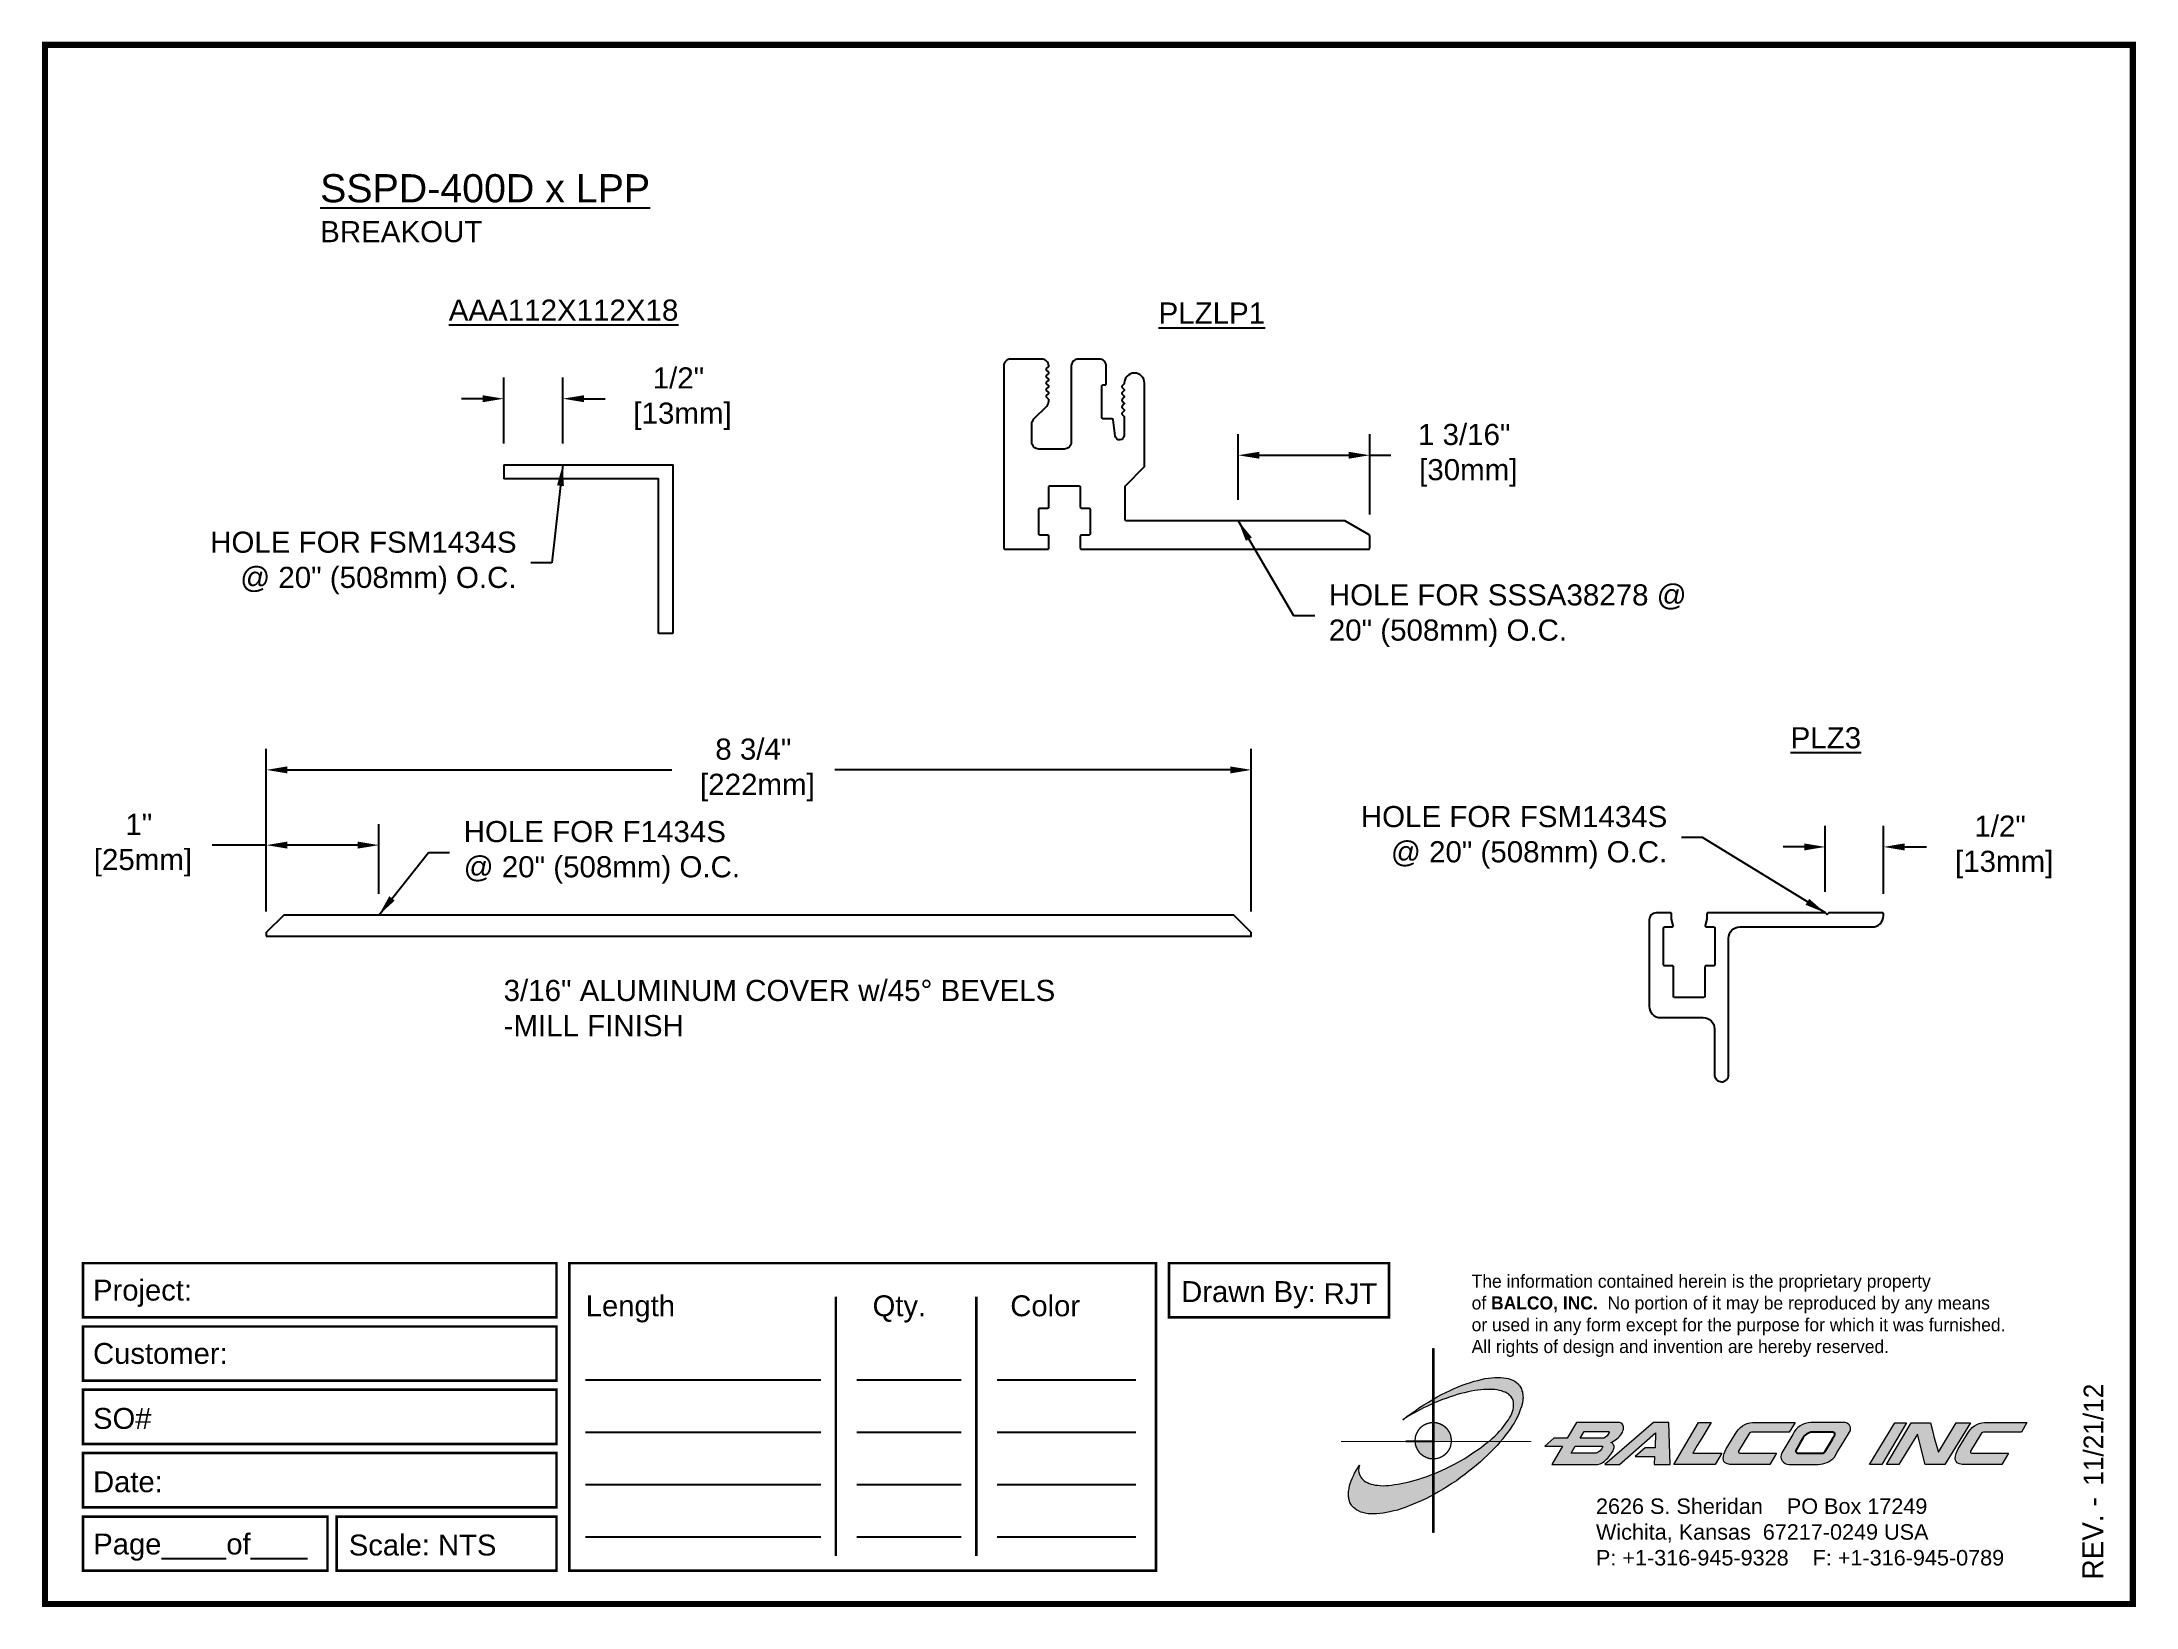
# Paper-space layout 'Breakout' of a CAD drawing. Header units: inches. Extents: x 0 to 10, y 0 to 7.5.
# The model-space entities are those that its viewports show. They can reach past a viewport. Long polylines and large blocks are cut down to what shows.
import ezdxf

# ---------------------------------------------------------------- set-up
doc = ezdxf.new("R2010")
doc.units = ezdxf.units.IN
doc.header["$MEASUREMENT"] = 0
for name, color, linetype in [('Border', 7, 'Continuous'), ('Dimensions', 3, 'Continuous'), ('Metals', 7, 'Continuous'), ('Text', 2, 'Continuous')]:
    doc.layers.add(name, color=color, linetype=linetype)
doc.styles.add('ARIAL', font='arial.ttf')
doc.styles.add('Copyright', font='ERASDEMI.TTF')
doc.dimstyles.new('Arial', dxfattribs={"dimtxt": 0.1875, "dimasz": 0.1875, "dimexe": 0.1875, "dimexo": 0.1875, "dimgap": 0.1875, "dimtad": 0, "dimtih": 1, "dimtoh": 1, "dimdec": 4, "dimzin": 0, "dimdsep": 46, "dimlunit": 4, "dimtxsty": 'ARIAL', "dimcen": 0.1875, "dimadec": 0, "dimazin": 0, "dimtfac": 1, "dimtdec": 4, "dimtofl": 0, "dimtmove": 0, "dimatfit": 3, "dimfxl": 0, "dimfrac": 2, "dimtolj": 1, "dimtzin": 0, "dimarcsym": 0})

# ---------------------------------------------------------------- blocks, each defined once
blk = doc.blocks.new('ACADlogo')
h = blk.add_hatch(color=256)
h.paths.add_polyline_path([(-3.346, 1.223), (-3.351, 1.223), (-3.351, 0.979), (-3.346, 0.982)])
h.paths.add_polyline_path([(-3.346, 0.961), (-3.351, 0.959), (-3.351, 0.868), (-3.346, 0.868)])
h.paths.add_polyline_path([(-3.346, 0.777), (-3.351, 0.777), (-3.351, 0.699), (-3.351, 0.695), (-3.35, 0.695), (-3.346, 0.695)])
h.paths.add_polyline_path([(-3.346, 0.864), (-3.346, 0.868), (-3.35, 0.868), (-3.351, 0.868), (-3.351, 0.777), (-3.346, 0.777), (-3.346, 0.778), (-3.348, 0.778)])
h.paths.add_polyline_path([(-3.346, 0.524), (-3.351, 0.521), (-3.351, 0.342), (-3.346, 0.342)])
h.paths.add_polyline_path([(-3.346, 0.695), (-3.351, 0.695), (-3.351, 0.621), (-3.346, 0.623)])
h.paths.add_polyline_path([(-3.346, 0.623), (-3.351, 0.621), (-3.351, 0.521), (-3.346, 0.524)])
h.paths.add_polyline_path([(-3.346, 0.982), (-3.351, 0.979), (-3.351, 0.959), (-3.346, 0.961)])
h = blk.add_hatch(color=175)
h.paths.add_polyline_path([(-3.518, 0.573), (-3.534, 0.571), (-3.548, 0.569), (-3.562, 0.567), (-3.576, 0.567), (-3.589, 0.566), (-3.602, 0.567), (-3.614, 0.568), (-3.625, 0.569), (-3.636, 0.572), (-3.646, 0.574), (-3.656, 0.577), (-3.664, 0.581), (-3.673, 0.585), (-3.682, 0.592), (-3.688, 0.598), (-3.694, 0.603), (-3.699, 0.614), (-3.703, 0.622), (-3.705, 0.631), (-3.706, 0.64), (-3.705, 0.648), (-3.705, 0.653), (-3.703, 0.659), (-3.702, 0.665), (-3.71, 0.652), (-3.717, 0.639), (-3.725, 0.626), (-3.731, 0.613), (-3.737, 0.601), (-3.741, 0.589), (-3.746, 0.577), (-3.749, 0.566), (-3.751, 0.555), (-3.753, 0.544), (-3.754, 0.538), (-3.754, 0.533), (-3.755, 0.523), (-3.754, 0.513), (-3.753, 0.508), (-3.752, 0.503), (-3.75, 0.494), (-3.748, 0.486), (-3.743, 0.477), (-3.74, 0.473), (-3.738, 0.469), (-3.734, 0.465), (-3.73, 0.461), (-3.723, 0.455), (-3.715, 0.449), (-3.706, 0.445), (-3.695, 0.44), (-3.685, 0.437), (-3.674, 0.434), (-3.661, 0.432), (-3.648, 0.431), (-3.634, 0.431), (-3.62, 0.431), (-3.604, 0.433), (-3.588, 0.435), (-3.572, 0.438), (-3.556, 0.441), (-3.538, 0.445), (-3.52, 0.449), (-3.503, 0.456), (-3.483, 0.461), (-3.464, 0.469), (-3.445, 0.477), (-3.426, 0.485), (-3.406, 0.494), (-3.385, 0.503), (-3.364, 0.514), (-3.351, 0.521), (-3.351, 0.621), (-3.364, 0.616), (-3.382, 0.609), (-3.4, 0.603), (-3.418, 0.598), (-3.436, 0.592), (-3.453, 0.587), (-3.47, 0.583), (-3.486, 0.579), (-3.503, 0.576)])
h.paths.add_polyline_path([(-3.215, 0.687), (-3.251, 0.667), (-3.289, 0.649), (-3.327, 0.631), (-3.346, 0.623), (-3.346, 0.524), (-3.343, 0.525), (-3.323, 0.537), (-3.302, 0.549), (-3.28, 0.563), (-3.259, 0.577), (-3.238, 0.59), (-3.218, 0.605), (-3.198, 0.62), (-3.179, 0.635), (-3.16, 0.65), (-3.141, 0.665), (-3.123, 0.681), (-3.106, 0.696), (-3.089, 0.712), (-3.074, 0.727), (-3.058, 0.743), (-3.043, 0.759), (-3.028, 0.777), (-3.085, 0.777), (-3.091, 0.772), (-3.105, 0.761), (-3.118, 0.75), (-3.134, 0.739), (-3.149, 0.729), (-3.165, 0.718), (-3.182, 0.707), (-3.198, 0.697)])
h.paths.add_polyline_path([(-2.921, 1.009), (-2.922, 1.015), (-2.924, 1.02), (-2.926, 1.029), (-2.931, 1.038), (-2.934, 1.043), (-2.936, 1.047), (-2.94, 1.05), (-2.943, 1.054), (-2.951, 1.06), (-2.959, 1.066), (-2.968, 1.071), (-2.978, 1.075), (-2.989, 1.079), (-3, 1.081), (-3.013, 1.083), (-3.026, 1.084), (-3.04, 1.084), (-3.054, 1.084), (-3.07, 1.083), (-3.085, 1.081), (-3.102, 1.079), (-3.118, 1.075), (-3.136, 1.07), (-3.153, 1.066), (-3.171, 1.06), (-3.191, 1.054), (-3.21, 1.047), (-3.229, 1.039), (-3.248, 1.031), (-3.268, 1.022), (-3.289, 1.012), (-3.31, 1.002), (-3.33, 0.991), (-3.346, 0.982), (-3.346, 0.961), (-3.323, 0.971), (-3.305, 0.978), (-3.287, 0.984), (-3.268, 0.991), (-3.251, 0.996), (-3.234, 1.002), (-3.216, 1.007), (-3.199, 1.011), (-3.182, 1.015), (-3.167, 1.018), (-3.15, 1.021), (-3.136, 1.023), (-3.121, 1.025), (-3.107, 1.026), (-3.093, 1.026), (-3.079, 1.027), (-3.067, 1.026), (-3.054, 1.026), (-3.043, 1.025), (-3.032, 1.022), (-3.022, 1.02), (-3.013, 1.016), (-3, 1.011), (-2.989, 1.005), (-2.983, 0.999), (-2.978, 0.994), (-2.973, 0.987), (-2.969, 0.981), (-2.967, 0.973), (-2.965, 0.965), (-2.964, 0.957), (-2.964, 0.949), (-2.964, 0.944), (-2.965, 0.94), (-2.967, 0.93), (-2.969, 0.921), (-2.973, 0.911), (-2.978, 0.901), (-2.983, 0.891), (-2.989, 0.881), (-2.996, 0.871), (-3.004, 0.86), (-3.012, 0.849), (-3.021, 0.838), (-3.032, 0.827), (-3.042, 0.816), (-3.053, 0.805), (-3.065, 0.794), (-3.077, 0.783), (-3.085, 0.777), (-3.028, 0.777), (-3.016, 0.791), (-3.004, 0.806), (-2.992, 0.822), (-2.981, 0.837), (-2.971, 0.852), (-2.962, 0.866), (-2.954, 0.882), (-2.946, 0.896), (-2.939, 0.91), (-2.934, 0.924), (-2.929, 0.938), (-2.926, 0.944), (-2.925, 0.951), (-2.922, 0.963), (-2.92, 0.975), (-2.92, 0.982), (-2.919, 0.987), (-2.92, 0.999), (-2.92, 1.005)])
h.paths.add_polyline_path([(-3.372, 0.966), (-3.393, 0.953), (-3.415, 0.94), (-3.435, 0.925), (-3.455, 0.911), (-3.475, 0.897), (-3.494, 0.882), (-3.468, 0.898), (-3.439, 0.915), (-3.41, 0.93), (-3.396, 0.938), (-3.38, 0.945), (-3.351, 0.959), (-3.351, 0.979)])
h = blk.add_hatch(color=256)
h.paths.add_polyline_path([(-3.268, 0.814), (-3.27, 0.819), (-3.273, 0.824), (-3.276, 0.828), (-3.279, 0.833), (-3.282, 0.837), (-3.286, 0.841), (-3.29, 0.845), (-3.294, 0.849), (-3.298, 0.852), (-3.303, 0.855), (-3.308, 0.858), (-3.313, 0.86), (-3.318, 0.863), (-3.323, 0.864), (-3.328, 0.866), (-3.334, 0.867), (-3.339, 0.868), (-3.345, 0.868), (-3.346, 0.868), (-3.346, 0.777), (-3.335, 0.777), (-3.262, 0.777), (-3.262, 0.781), (-3.262, 0.787), (-3.263, 0.792), (-3.264, 0.798), (-3.265, 0.803), (-3.266, 0.808)])
h.paths.add_polyline_path([(-3.351, 0.777), (-3.436, 0.777), (-3.435, 0.773), (-3.435, 0.768), (-3.434, 0.762), (-3.432, 0.757), (-3.431, 0.752), (-3.428, 0.747), (-3.426, 0.742), (-3.423, 0.737), (-3.42, 0.732), (-3.417, 0.728), (-3.414, 0.723), (-3.41, 0.719), (-3.406, 0.716), (-3.401, 0.712), (-3.397, 0.709), (-3.392, 0.706), (-3.387, 0.704), (-3.382, 0.701), (-3.377, 0.699), (-3.372, 0.698), (-3.367, 0.696), (-3.361, 0.695), (-3.356, 0.695), (-3.351, 0.695)])
h.paths.add_polyline_path([(-3.346, 0.868), (-3.35, 0.868), (-3.351, 0.868), (-3.351, 0.777), (-3.346, 0.777)])
h = blk.add_hatch(color=256)
h.paths.add_polyline_path([(-2.438, 0.844, 0.412988), (-2.461, 0.869), (-2.663, 0.869), (-2.707, 0.794), (-2.771, 0.794), (-2.815, 0.755), (-2.73, 0.755), (-2.781, 0.668), (-2.563, 0.668, 0.107996), (-2.538, 0.677, 0.108939), (-2.494, 0.724, 0.080345), (-2.483, 0.745, 0.419497), (-2.499, 0.773, 0.149928), (-2.447, 0.815, 0.134283)])
h.paths.add_polyline_path([(-2.507, 0.821, -0.209012), (-2.532, 0.794), (-2.538, 0.794), (-2.646, 0.794), (-2.627, 0.825), (-2.51, 0.825, -0.56619)], flags=16)
h.paths.add_polyline_path([(-2.538, 0.75, -0.241309), (-2.569, 0.722), (-2.688, 0.722), (-2.669, 0.755), (-2.541, 0.755, -0.56619)], flags=16)
for points in [[(-2.285, 0.819), (-2.287, 0.748), (-2.335, 0.748), (-2.383, 0.705), (-2.29, 0.705), (-2.292, 0.668), (-2.215, 0.668), (-2.221, 0.869), (-2.295, 0.869), (-2.527, 0.668), (-2.458, 0.668)], [(-2.018, 0.869), (-2.079, 0.869), (-2.198, 0.668), (-2, 0.668), (-1.968, 0.722), (-2.107, 0.722), (-2.085, 0.759), (-2.064, 0.794)], [(-1.617, 0.869), (-1.807, 0.869, 0.270182), (-1.896, 0.825), (-1.946, 0.742, 0.109019), (-1.961, 0.695, 0.340665), (-1.945, 0.672, 0.129907), (-1.923, 0.668), (-1.738, 0.668), (-1.706, 0.722), (-1.878, 0.722), (-1.882, 0.722, -0.601242), (-1.887, 0.731), (-1.838, 0.813, -0.253048), (-1.821, 0.823), (-1.645, 0.823)], [(-1.083, 0.867), (-1.14, 0.867), (-1.261, 0.667), (-1.26, 0.667), (-1.202, 0.667)], [(-0.96, 0.83), (-0.969, 0.867), (-1.061, 0.867), (-1.179, 0.667), (-1.12, 0.667), (-1.031, 0.812), (-0.995, 0.667), (-0.9, 0.667), (-0.778, 0.867), (-0.846, 0.867), (-0.931, 0.727), (-0.951, 0.795)], [(-0.507, 0.869), (-0.697, 0.869, 0.270182), (-0.786, 0.825), (-0.836, 0.742, 0.109019), (-0.85, 0.695, 0.340665), (-0.835, 0.672, 0.129907), (-0.812, 0.668), (-0.628, 0.668), (-0.595, 0.722), (-0.768, 0.722), (-0.772, 0.722, -0.601242), (-0.777, 0.731), (-0.728, 0.813, -0.253048), (-0.71, 0.823), (-0.534, 0.823)], [(-3.346, 0.623), (-3.351, 0.621), (-3.351, 0.521), (-3.346, 0.524)]]:
    blk.add_hatch(color=256).paths.add_polyline_path(points)
h = blk.add_hatch(color=256)
h.paths.add_polyline_path([(-1.377, 0.868), (-1.383, 0.868), (-1.383, 0.868), (-1.44, 0.868), (-1.492, 0.868), (-1.541, 0.868, 0.297712), (-1.628, 0.811), (-1.68, 0.723, 0.585116), (-1.646, 0.668), (-1.506, 0.668, 0.210586), (-1.429, 0.703), (-1.415, 0.726), (-1.389, 0.769), (-1.352, 0.831, 0.4352)])
h.paths.add_polyline_path([(-1.437, 0.823, -0.603783), (-1.428, 0.805), (-1.431, 0.801), (-1.434, 0.796), (-1.438, 0.789), (-1.474, 0.728, -0.229001), (-1.489, 0.722), (-1.494, 0.722), (-1.501, 0.722), (-1.597, 0.722), (-1.604, 0.722, -0.492401), (-1.613, 0.734), (-1.601, 0.757), (-1.591, 0.775), (-1.582, 0.791, -0.238368), (-1.535, 0.823)], flags=16)
for q in [(-3.48, 0.777), (-3.351, 0.642)]:
    blk.add_line((-3.351, 0.777), q)
at = {"color": 7, "lineweight": 0}
for points in [[(-3.351, 1.223), (-3.346, 1.223), (-3.346, 0.342), (-3.351, 0.342), (-3.351, 1.223)], [(-2.292, 0.668), (-2.215, 0.668), (-2.221, 0.869), (-2.295, 0.869), (-2.527, 0.668), (-2.458, 0.668), (-2.285, 0.819), (-2.287, 0.748), (-2.286, 0.748), (-2.335, 0.748), (-2.383, 0.705), (-2.29, 0.705), (-2.292, 0.668), (-2.292, 0.668)], [(-2.198, 0.668), (-2.079, 0.869), (-2.018, 0.869), (-2.064, 0.794), (-2.085, 0.759), (-2.107, 0.722), (-1.968, 0.722), (-2, 0.668), (-2.198, 0.668), (-2.198, 0.668)], [(-1.383, 0.868), (-1.383, 0.868)], [(-1.261, 0.667), (-1.14, 0.867), (-1.083, 0.867), (-1.202, 0.667), (-1.26, 0.667), (-1.261, 0.667), (-1.261, 0.667)], [(-0.9, 0.667), (-0.995, 0.667), (-1.031, 0.812), (-1.12, 0.667), (-1.179, 0.667), (-1.061, 0.867), (-0.969, 0.867), (-0.96, 0.83), (-0.951, 0.795), (-0.931, 0.727), (-0.846, 0.867), (-0.778, 0.867), (-0.9, 0.667), (-0.9, 0.667)]]:
    blk.add_lwpolyline(points, dxfattribs=at)
at = {"color": 175, "lineweight": 0}
blk.add_lwpolyline([(-2.926, 1.029), (-2.924, 1.02), (-2.922, 1.015), (-2.921, 1.009), (-2.92, 1.005), (-2.92, 0.999), (-2.919, 0.987), (-2.92, 0.982), (-2.92, 0.975), (-2.922, 0.963), (-2.925, 0.951), (-2.926, 0.944), (-2.929, 0.938), (-2.934, 0.924), (-2.939, 0.91), (-2.946, 0.896), (-2.954, 0.882), (-2.962, 0.866), (-2.971, 0.852), (-2.981, 0.837), (-2.992, 0.822), (-3.004, 0.806), (-3.016, 0.791), (-3.03, 0.775), (-3.043, 0.759), (-3.058, 0.743), (-3.074, 0.727), (-3.089, 0.712), (-3.106, 0.696), (-3.123, 0.681), (-3.141, 0.665), (-3.16, 0.65), (-3.179, 0.635), (-3.198, 0.62), (-3.218, 0.605), (-3.238, 0.59), (-3.259, 0.577), (-3.28, 0.563), (-3.302, 0.549), (-3.323, 0.537), (-3.343, 0.525), (-3.364, 0.514), (-3.385, 0.503), (-3.406, 0.494), (-3.426, 0.485), (-3.445, 0.477), (-3.464, 0.469), (-3.483, 0.461), (-3.503, 0.456), (-3.52, 0.449), (-3.538, 0.445), (-3.556, 0.441), (-3.572, 0.438), (-3.588, 0.435), (-3.604, 0.433), (-3.62, 0.431), (-3.634, 0.431), (-3.648, 0.431), (-3.661, 0.432), (-3.674, 0.434), (-3.685, 0.437), (-3.695, 0.44), (-3.706, 0.445), (-3.715, 0.449), (-3.723, 0.455), (-3.73, 0.461), (-3.734, 0.465), (-3.738, 0.469), (-3.74, 0.473), (-3.743, 0.477), (-3.748, 0.486), (-3.75, 0.494), (-3.752, 0.503), (-3.753, 0.508), (-3.754, 0.513), (-3.755, 0.523), (-3.754, 0.533), (-3.754, 0.538), (-3.753, 0.544), (-3.751, 0.555), (-3.749, 0.566), (-3.746, 0.577), (-3.741, 0.589), (-3.737, 0.601), (-3.731, 0.613), (-3.725, 0.626), (-3.717, 0.639), (-3.71, 0.652), (-3.702, 0.665), (-3.703, 0.659), (-3.705, 0.653), (-3.705, 0.648), (-3.706, 0.642), (-3.706, 0.637), (-3.705, 0.631), (-3.704, 0.626), (-3.703, 0.621), (-3.699, 0.614), (-3.695, 0.607), (-3.691, 0.6), (-3.688, 0.598), (-3.685, 0.595), (-3.679, 0.589), (-3.673, 0.585), (-3.664, 0.581), (-3.656, 0.577), (-3.646, 0.574), (-3.636, 0.572), (-3.625, 0.569), (-3.614, 0.568), (-3.602, 0.567), (-3.589, 0.566), (-3.576, 0.567), (-3.562, 0.567), (-3.548, 0.569), (-3.534, 0.571), (-3.518, 0.573), (-3.503, 0.576), (-3.486, 0.579), (-3.47, 0.583), (-3.453, 0.587), (-3.436, 0.592), (-3.418, 0.598), (-3.4, 0.603), (-3.382, 0.609), (-3.364, 0.616), (-3.345, 0.623), (-3.327, 0.631), (-3.289, 0.649), (-3.251, 0.667), (-3.215, 0.687), (-3.198, 0.697), (-3.182, 0.707), (-3.165, 0.718), (-3.149, 0.729), (-3.134, 0.739), (-3.118, 0.75), (-3.105, 0.761), (-3.091, 0.772), (-3.077, 0.783), (-3.065, 0.794), (-3.053, 0.805), (-3.042, 0.816), (-3.032, 0.827), (-3.021, 0.838), (-3.012, 0.849), (-3.004, 0.86), (-2.996, 0.871), (-2.989, 0.881), (-2.983, 0.891), (-2.978, 0.901), (-2.973, 0.911), (-2.969, 0.921), (-2.967, 0.93), (-2.965, 0.94), (-2.964, 0.944), (-2.964, 0.949), (-2.964, 0.957), (-2.965, 0.965), (-2.967, 0.973), (-2.969, 0.981), (-2.973, 0.987), (-2.978, 0.994), (-2.98, 0.996), (-2.983, 0.999), (-2.989, 1.005), (-2.997, 1.009), (-3.004, 1.013), (-3.013, 1.016), (-3.022, 1.02), (-3.032, 1.022), (-3.043, 1.025), (-3.054, 1.026), (-3.067, 1.026), (-3.079, 1.027), (-3.093, 1.026), (-3.107, 1.026), (-3.121, 1.025), (-3.136, 1.023), (-3.15, 1.021), (-3.167, 1.018), (-3.182, 1.015), (-3.199, 1.011), (-3.216, 1.007), (-3.234, 1.002), (-3.251, 0.996), (-3.268, 0.991), (-3.287, 0.984), (-3.305, 0.978), (-3.323, 0.971), (-3.342, 0.962), (-3.38, 0.945), (-3.396, 0.938), (-3.41, 0.93), (-3.439, 0.915), (-3.468, 0.898), (-3.494, 0.882), (-3.475, 0.897), (-3.455, 0.911), (-3.435, 0.925), (-3.415, 0.94), (-3.393, 0.953), (-3.372, 0.966), (-3.351, 0.979), (-3.33, 0.991), (-3.31, 1.002), (-3.289, 1.012), (-3.268, 1.022), (-3.248, 1.031), (-3.229, 1.039), (-3.21, 1.047), (-3.191, 1.054), (-3.171, 1.06), (-3.153, 1.066), (-3.136, 1.07), (-3.118, 1.075), (-3.102, 1.079), (-3.085, 1.081), (-3.07, 1.083), (-3.054, 1.084), (-3.04, 1.084), (-3.026, 1.084), (-3.013, 1.083), (-3, 1.081), (-2.989, 1.079), (-2.978, 1.075), (-2.968, 1.071), (-2.959, 1.066), (-2.951, 1.06), (-2.943, 1.054), (-2.94, 1.05), (-2.936, 1.047), (-2.934, 1.043), (-2.931, 1.038), (-2.926, 1.029), (-2.926, 1.029)], dxfattribs=at)
at = {"color": 7, "lineweight": 0, "const_width": 0.0064}
blk.add_lwpolyline([(-3.262, 0.781), (-3.262, 0.787), (-3.263, 0.792), (-3.264, 0.798), (-3.265, 0.803), (-3.266, 0.808), (-3.268, 0.814), (-3.27, 0.819), (-3.273, 0.824), (-3.276, 0.828), (-3.279, 0.833), (-3.282, 0.837), (-3.286, 0.841), (-3.29, 0.845), (-3.294, 0.849), (-3.298, 0.852), (-3.303, 0.855), (-3.308, 0.858), (-3.313, 0.86), (-3.318, 0.863), (-3.323, 0.864), (-3.328, 0.866), (-3.334, 0.867), (-3.339, 0.868), (-3.345, 0.868), (-3.35, 0.868), (-3.356, 0.868), (-3.361, 0.867), (-3.367, 0.866), (-3.372, 0.865), (-3.377, 0.863), (-3.382, 0.862), (-3.387, 0.859), (-3.392, 0.857), (-3.397, 0.854), (-3.401, 0.851), (-3.406, 0.847), (-3.41, 0.843), (-3.414, 0.839), (-3.417, 0.835), (-3.42, 0.831), (-3.423, 0.826), (-3.426, 0.821), (-3.428, 0.816), (-3.431, 0.811), (-3.432, 0.806), (-3.434, 0.801), (-3.435, 0.795), (-3.435, 0.79), (-3.436, 0.784), (-3.436, 0.779), (-3.435, 0.773), (-3.435, 0.768), (-3.434, 0.762), (-3.432, 0.757), (-3.431, 0.752), (-3.428, 0.747), (-3.426, 0.742), (-3.423, 0.737), (-3.42, 0.732), (-3.417, 0.728), (-3.414, 0.723), (-3.41, 0.719), (-3.406, 0.716), (-3.401, 0.712), (-3.397, 0.709), (-3.392, 0.706), (-3.387, 0.704), (-3.382, 0.701), (-3.377, 0.699), (-3.372, 0.698), (-3.367, 0.696), (-3.361, 0.695), (-3.356, 0.695), (-3.35, 0.695), (-3.345, 0.695), (-3.339, 0.695), (-3.334, 0.696), (-3.328, 0.697), (-3.323, 0.698), (-3.318, 0.7), (-3.313, 0.702), (-3.308, 0.705), (-3.303, 0.708), (-3.298, 0.711), (-3.294, 0.714), (-3.29, 0.718), (-3.286, 0.721), (-3.282, 0.726), (-3.279, 0.73), (-3.276, 0.734), (-3.273, 0.739), (-3.27, 0.744), (-3.268, 0.749), (-3.266, 0.754), (-3.265, 0.76), (-3.264, 0.765), (-3.263, 0.77), (-3.262, 0.776), (-3.262, 0.781)], dxfattribs=at)
at = {"color": 7, "lineweight": 0}
for points in [[(-2.447, 0.815, 0.130368), (-2.438, 0.843, 0.448367), (-2.463, 0.869), (-2.663, 0.869), (-2.707, 0.794), (-2.771, 0.794), (-2.815, 0.755), (-2.73, 0.755), (-2.781, 0.668), (-2.563, 0.668, 0.107996), (-2.538, 0.677, 0.108939), (-2.494, 0.724, 0.077395), (-2.484, 0.744, 0.430878), (-2.499, 0.773, 0.149928)], [(-2.507, 0.821, -0.209012), (-2.532, 0.794), (-2.538, 0.794), (-2.646, 0.794), (-2.627, 0.825), (-2.512, 0.825), (-2.509, 0.825, -0.531288)], [(-1.838, 0.813), (-1.887, 0.731, 0.587385), (-1.882, 0.722), (-1.878, 0.722), (-1.706, 0.722), (-1.738, 0.668), (-1.923, 0.668, -0.129907), (-1.945, 0.672, -0.349839), (-1.961, 0.696, -0.107341), (-1.946, 0.742), (-1.896, 0.825, -0.270182), (-1.807, 0.869), (-1.617, 0.869), (-1.645, 0.823), (-1.821, 0.823, 0.252436)], [(-1.68, 0.723, 0.585116), (-1.646, 0.668), (-1.506, 0.668, 0.210586), (-1.429, 0.703), (-1.415, 0.726), (-1.389, 0.769), (-1.352, 0.831, 0.4352), (-1.377, 0.868), (-1.383, 0.868), (-1.383, 0.868), (-1.44, 0.868), (-1.492, 0.868), (-1.541, 0.868, 0.297712), (-1.628, 0.811)], [(-0.728, 0.813), (-0.777, 0.731, 0.587385), (-0.772, 0.722), (-0.768, 0.722), (-0.595, 0.722), (-0.628, 0.668), (-0.812, 0.668, -0.129907), (-0.835, 0.672, -0.349839), (-0.85, 0.696, -0.107341), (-0.836, 0.742), (-0.786, 0.825, -0.270182), (-0.697, 0.869), (-0.507, 0.869), (-0.534, 0.823), (-0.71, 0.823, 0.252436)], [(-2.569, 0.722), (-2.688, 0.722), (-2.669, 0.755), (-2.543, 0.755), (-2.54, 0.755, -0.531288), (-2.538, 0.75, -0.241309)]]:
    blk.add_lwpolyline(points, format="xyb", close=True, dxfattribs=at)
blk.add_lwpolyline([(-1.437, 0.823), (-1.535, 0.823, 0.238368), (-1.582, 0.791), (-1.591, 0.775), (-1.601, 0.757), (-1.613, 0.734, 0.490298), (-1.604, 0.722), (-1.597, 0.722), (-1.501, 0.722), (-1.494, 0.722), (-1.489, 0.722, 0.229001), (-1.474, 0.728), (-1.438, 0.789), (-1.434, 0.796), (-1.431, 0.801), (-1.428, 0.805, 0.603783)], format="xyb", close=True)
blk.add_lwpolyline([(-2.879, 0.777, 0.00455, 0.00455, 0), (-3.791, 0.777, 0.00183, 0.00183, 0), (-3.791, 0.777, 0.00183, 0.00183, 0)], format="xyseb", dxfattribs=at)
blk = doc.blocks.new('Quantity Data')
at = {"layer": 'Border', "color": 253}
for p, q in [((2.755, 1.254), (3.881, 1.254)), ((4.054, 1.254), (4.553, 1.254)), ((4.725, 1.254), (5.389, 1.254)), ((2.755, 1.004), (3.881, 1.004)), ((4.054, 1.004), (4.553, 1.004)), ((4.725, 1.004), (5.389, 1.004)), ((2.755, 0.754), (3.881, 0.754)), ((4.054, 0.754), (4.553, 0.754)), ((4.725, 0.754), (5.389, 0.754)), ((2.755, 0.504), (3.881, 0.504)), ((4.054, 0.504), (4.553, 0.504)), ((4.725, 0.504), (5.389, 0.504))]:
    blk.add_line(p, q, dxfattribs=at)
at = {"layer": 'Border', "const_width": 0.0125}
blk.add_lwpolyline([(5.485, 0.341), (2.678, 0.341), (2.678, 1.813), (5.485, 1.813)], close=True, dxfattribs=at)
for points in [[(3.953, 1.653), (3.953, 0.412)], [(4.625, 1.653), (4.625, 0.412)]]:
    blk.add_lwpolyline(points, dxfattribs=at)
at = {"layer": 'Border', "style": 'ARIAL'}
for s, p in [('Length', (2.756, 1.559)), ('Qty.', (4.129, 1.559)), ('Color', (4.788, 1.559))]:
    blk.add_text(s, height=0.1, dxfattribs=at).set_placement(p)
blk = doc.blocks.new('Drawn By')
at = {"layer": 'Border', "const_width": 0.0125}
blk.add_lwpolyline([(5.38, 1.813), (6.432, 1.813), (6.432, 1.554), (5.38, 1.554)], close=True, dxfattribs=at)
at = {"layer": 'Border', "style": 'ARIAL'}
blk.add_text('Drawn By: ', height=0.1, dxfattribs=at).set_placement((5.438, 1.627))
blk.add_attdef('XXX', (6.12, 1.617), '', height=0.1, dxfattribs=at)
blk = doc.blocks.new('Project Info')
at = {"layer": 'Border', "const_width": 0.0125}
for points in [[(0.182, 1.813), (2.448, 1.813), (2.448, 1.554), (0.182, 1.554)], [(0.182, 1.51), (2.448, 1.51), (2.448, 1.251), (0.182, 1.251)], [(0.182, 1.207), (2.448, 1.207), (2.448, 0.947), (0.182, 0.947)], [(0.182, 0.904), (2.448, 0.904), (2.448, 0.644), (0.182, 0.644)], [(0.182, 0.6), (1.352, 0.6), (1.352, 0.341), (0.182, 0.341)], [(1.396, 0.6), (2.448, 0.6), (2.448, 0.341), (1.396, 0.341)]]:
    blk.add_lwpolyline(points, close=True, dxfattribs=at)
at = {"layer": 'Border', "style": 'ARIAL'}
for s, p in [('Project:', (0.23, 1.634)), ('Customer:', (0.23, 1.331)), ('SO#', (0.23, 1.02)), ('Date:', (0.23, 0.717)), ('Page%%u        %%uof%%u       ', (0.231, 0.419)), ('Scale: NTS', (1.454, 0.414))]:
    blk.add_text(s, height=0.1, dxfattribs=at).set_placement(p)
blk = doc.blocks.new('REV')
at = {"style": 'Copyright'}
blk.add_text('REV. -', height=0.1, rotation=90, dxfattribs=at).set_placement((-0.142, 0.117))
at = {"style": 'Copyright', "flags": 4}
blk.add_attdef('REVISIONDATE', (-0.142, 0.566), '', height=0.0938, rotation=90, dxfattribs=at)
blk = doc.blocks.new('*D15')
at = {"layer": 'Defpoints', "color": 0}
for p in [(35.951, 7.332), (35.951, 6.748), (37.119, 6.618)]:
    blk.add_point(p, dxfattribs=at)
at = {"layer": 'Dimensions', "color": 0, "lineweight": -2}
for p, q in [((35.951, 6.936), (35.951, 7.52)), ((37.119, 6.805), (37.119, 7.52)), ((36.139, 7.332), (36.931, 7.332)), ((37.119, 7.332), (37.306, 7.332))]:
    blk.add_line(p, q, dxfattribs=at)
at = {"layer": 'Dimensions', "color": 0}
for points in [[(36.139, 7.363), (36.139, 7.301), (35.951, 7.332)], [(36.931, 7.363), (36.931, 7.301), (37.119, 7.332)]]:
    blk.add_solid(points, dxfattribs=at)
at = {"layer": 'Dimensions', "color": 0, "insert": (37.958, 7.332), "char_height": 0.1875, "attachment_point": 5, "style": 'ARIAL'}
blk.add_mtext('\\A1;1 3/16"\\P [30mm]', dxfattribs=at)
blk = doc.blocks.new('PLZLP1')
blk.add_lwpolyline([(1.247, 0.73, 0.198912), (1.25, 0.737), (1.25, 1.473, 1), (1.07, 1.473, -0.198912), (1.067, 1.466), (1.051, 1.45, 0.414214), (1.051, 1.436), (1.067, 1.42, -0.198912), (1.07, 1.413, -0.198912), (1.067, 1.406), (1.051, 1.39, 0.414214), (1.051, 1.376), (1.067, 1.36, -0.198912), (1.07, 1.353, -0.198912), (1.067, 1.346), (1.051, 1.33, 0.414214), (1.051, 1.316), (1.067, 1.3, -0.198912), (1.07, 1.293, -0.198912), (1.067, 1.286), (1.051, 1.27, 0.414214), (1.051, 1.256), (1.067, 1.24, -0.198912), (1.07, 1.233, -0.198912), (1.067, 1.226), (1.051, 1.21, 0.414214), (1.051, 1.196), (1.067, 1.18, -0.198912), (1.07, 1.173), (1.07, 1.01, -0.93609), (0.99, 1.005), (0.971, 1.149, 0.376062), (0.961, 1.158), (0.88, 1.158, -0.414214), (0.87, 1.168), (0.87, 1.448, -0.414214), (0.88, 1.458), (0.9, 1.458, 0.414214), (0.91, 1.468), (0.91, 1.626, 0.414214), (0.847, 1.688), (0.662, 1.688, 0.414214), (0.6, 1.626), (0.6, 0.951, -0.414214), (0.537, 0.888), (0.312, 0.888, -0.414214), (0.25, 0.951), (0.25, 1.112, -0.198912), (0.268, 1.156), (0.382, 1.27, 0.198912), (0.4, 1.314), (0.4, 1.326, 0.198912), (0.397, 1.333), (0.381, 1.348, -0.414214), (0.381, 1.363), (0.397, 1.378, 0.198912), (0.4, 1.386, 0.198912), (0.397, 1.393), (0.381, 1.408, -0.414214), (0.381, 1.423), (0.397, 1.438, 0.198912), (0.4, 1.446, 0.198912), (0.397, 1.453), (0.381, 1.468, -0.414214), (0.381, 1.483), (0.397, 1.498, 0.198912), (0.4, 1.506, 0.198912), (0.397, 1.513), (0.381, 1.528, -0.414214), (0.381, 1.543), (0.397, 1.558, 0.198912), (0.4, 1.566, 0.198912), (0.397, 1.573), (0.381, 1.588, -0.414214), (0.381, 1.603), (0.397, 1.618, 0.198912), (0.4, 1.626, 0.414214), (0.337, 1.688), (0.062, 1.688, 0.414214), (0, 1.626), (0, 0.01, 0.414214), (0.01, 0), (0.39, 0, 0.414214), (0.4, 0.01), (0.4, 0.115, 0.414214), (0.39, 0.125), (0.322, 0.125, -0.414214), (0.312, 0.135), (0.312, 0.355, -0.414214), (0.322, 0.365), (0.39, 0.365, 0.414214), (0.4, 0.375), (0.4, 0.553, -0.414214), (0.41, 0.563), (0.67, 0.563, -0.414214), (0.68, 0.553), (0.68, 0.375, 0.414214), (0.69, 0.365), (0.757, 0.365, -0.414214), (0.767, 0.355), (0.767, 0.135, -0.414214), (0.757, 0.125), (0.69, 0.125, 0.414214), (0.68, 0.115), (0.68, 0.01, 0.414214), (0.69, 0), (3.24, 0, 0.414214), (3.25, 0.01), (3.25, 0.119, 0.267949), (3.245, 0.128), (3.036, 0.249, 0.131652), (3.031, 0.25), (1.09, 0.25, -0.414214), (1.08, 0.26), (1.08, 0.558, -0.198912), (1.083, 0.565)], format="xyb", close=True)
blk = doc.blocks.new('AAA112X112X18')
for p, q in [((0, 0), (0, -0.125)), ((-1.5, -1.5), (-1.375, -1.5))]:
    blk.add_line(p, q)
for points in [[(0, 0), (-1.5, 0), (-1.5, -1.5)], [(-1.375, -1.5), (-1.375, -0.125), (0, -0.125)]]:
    blk.add_lwpolyline(points)
blk = doc.blocks.new('*D21')
at = {"layer": 'Defpoints', "color": 0}
for p in [(29.953, 7.834), (29.429, 7.248), (29.953, 7.248)]:
    blk.add_point(p, dxfattribs=at)
at = {"layer": 'Dimensions', "color": 0, "lineweight": -2}
for p, q in [((29.429, 7.435), (29.429, 8.021)), ((29.953, 7.435), (29.953, 8.021)), ((29.241, 7.834), (29.054, 7.834)), ((30.141, 7.834), (30.328, 7.834))]:
    blk.add_line(p, q, dxfattribs=at)
at = {"layer": 'Dimensions', "color": 0}
for points in [[(29.241, 7.865), (29.241, 7.803), (29.429, 7.834)], [(30.141, 7.865), (30.141, 7.803), (29.953, 7.834)]]:
    blk.add_solid(points, dxfattribs=at)
at = {"layer": 'Dimensions', "color": 0, "insert": (30.98, 7.834), "char_height": 0.1875, "attachment_point": 5, "style": 'ARIAL'}
blk.add_mtext('\\A1;1/2"\\P [13mm]', dxfattribs=at)
blk = doc.blocks.new('PLZ3')
blk.add_lwpolyline([(1.575, 1.03, -0.414214), (1.585, 1.02), (1.585, 0.76, 0.414214), (1.595, 0.75), (1.855, 0.75, 0.414214), (1.865, 0.76), (1.865, 1.02, -0.414214), (1.875, 1.03), (1.942, 1.03, 0.414214), (1.952, 1.04), (1.952, 1.365, 0.414214), (1.942, 1.375), (1.878, 1.375, -0.482716), (1.868, 1.387), (1.881, 1.444, 0.057088), (1.881, 1.446), (1.881, 1.49, -0.414214), (1.891, 1.5), (2.018, 1.5, -0.414214), (2.08, 1.438), (2.08, 0.67, -0.414214), (1.98, 0.57), (1.6, 0.57, 0.414214), (1.5, 0.47), (1.5, 0.063, -0.414214), (1.438, 0, -0.414214), (1.375, 0.063), (1.375, 1.275, 0.414214), (1.275, 1.375), (0.1, 1.375, -0.414214), (0, 1.475), (0, 1.49, -0.414214), (0.01, 1.5), (0.485, 1.5), (0.5, 1.485), (0.515, 1.5), (1.559, 1.5, -0.414214), (1.569, 1.49), (1.569, 1.446, 0.057088), (1.569, 1.444), (1.582, 1.387, -0.482716), (1.572, 1.375), (1.507, 1.375, 0.414214), (1.497, 1.365), (1.497, 1.04, 0.414214), (1.507, 1.03)], format="xyb", close=True)
blk = doc.blocks.new('*D22')
at = {"layer": 'Defpoints', "color": 0}
for p in [(41.681, 3.854), (41.165, 3.268), (41.681, 3.251)]:
    blk.add_point(p, dxfattribs=at)
at = {"layer": 'Dimensions', "color": 0, "lineweight": -2}
for p, q in [((41.165, 3.456), (41.165, 4.042)), ((41.681, 3.438), (41.681, 4.042)), ((40.978, 3.854), (40.79, 3.854)), ((41.869, 3.854), (42.065, 3.854))]:
    blk.add_line(p, q, dxfattribs=at)
at = {"layer": 'Dimensions', "color": 0}
for points in [[(40.978, 3.885), (40.978, 3.823), (41.165, 3.854)], [(41.869, 3.885), (41.869, 3.823), (41.681, 3.854)]]:
    blk.add_solid(points, dxfattribs=at)
at = {"layer": 'Dimensions', "color": 0, "insert": (42.717, 3.854), "char_height": 0.1875, "attachment_point": 5, "style": 'ARIAL'}
blk.add_mtext('\\A1;1/2"\\P [13mm]', dxfattribs=at)
blk = doc.blocks.new('*D24')
at = {"layer": 'Defpoints', "color": 0}
for p in [(36.067, 4.538), (27.32, 3.093), (36.067, 3.093)]:
    blk.add_point(p, dxfattribs=at)
at = {"layer": 'Dimensions', "color": 0, "lineweight": -2}
for p, q in [((27.32, 3.281), (27.32, 4.726)), ((36.067, 3.281), (36.067, 4.726)), ((27.507, 4.538), (30.92, 4.538)), ((35.88, 4.538), (32.37, 4.538))]:
    blk.add_line(p, q, dxfattribs=at)
at = {"layer": 'Dimensions', "color": 0}
for points in [[(27.507, 4.569), (27.507, 4.507), (27.32, 4.538)], [(35.88, 4.569), (35.88, 4.507), (36.067, 4.538)]]:
    blk.add_solid(points, dxfattribs=at)
at = {"layer": 'Dimensions', "color": 0, "insert": (31.645, 4.538), "char_height": 0.1875, "attachment_point": 5, "style": 'ARIAL'}
blk.add_mtext('\\A1;8 3/4"\\P [222mm]', dxfattribs=at)
blk = doc.blocks.new('*D25')
at = {"layer": 'Defpoints', "color": 0}
for p in [(28.32, 3.87), (28.32, 3.249), (27.32, 3.093)]:
    blk.add_point(p, dxfattribs=at)
at = {"layer": 'Dimensions', "color": 0, "lineweight": -2}
for p, q in [((27.32, 3.281), (27.32, 4.057)), ((28.32, 3.437), (28.32, 4.057)), ((27.32, 3.87), (26.84, 3.87)), ((28.132, 3.87), (27.507, 3.87))]:
    blk.add_line(p, q, dxfattribs=at)
at = {"layer": 'Dimensions', "color": 0}
for points in [[(27.507, 3.901), (27.507, 3.839), (27.32, 3.87)], [(28.132, 3.901), (28.132, 3.839), (28.32, 3.87)]]:
    blk.add_solid(points, dxfattribs=at)
at = {"layer": 'Dimensions', "color": 0, "insert": (26.188, 3.87), "char_height": 0.1875, "attachment_point": 5, "style": 'ARIAL'}
blk.add_mtext('\\A1;1"\\P [25mm]', dxfattribs=at)

msp = doc.modelspace()

# ---------------------------------------------------------------- linework, layer by layer
msp.add_lwpolyline([(27.31968, 3.06193), (36.06718, 3.06193), (36.06718, 3.09318), (35.91093, 3.24943), (27.47593, 3.24943), (27.31968, 3.09318)], close=True)

# ---------------------------------------------------------------- block references
at = {"xscale": -1}
msp.add_blockref('PLZ3', (41.6812, 1.76824), dxfattribs=at)
at = {"layer": 'Metals'}
msp.add_blockref('PLZLP1', (33.86868, 6.49829), dxfattribs=at)
at = {"layer": 'Metals', "xscale": -1}
msp.add_blockref('AAA112X112X18', (29.42887, 7.24794), dxfattribs=at)

# ---------------------------------------------------------------- texts
at = {"layer": 'Text', "style": 'ARIAL'}
for s, insert, char_height, width, attachment_point in [('{\\LSSPD-400D x LPP\\P\\H0.75x;\\lBREAKOUT}', (27.79795, 9.82796), 0.25, 4.7396332, 1), ('{\\LAAA112X112X18}', (30.97909, 8.61926), 0.1875, 2.2451472, 6), ('\\A1;{\\LPLZLP1}', (35.24399, 8.59481), 0.1875, 2.4899842, 4), ('HOLE FOR FSM1434S \\P@ 20" (508mm) O.C.', (29.5428, 6.37562), 0.1875, 3.9506446, 6), ('HOLE FOR SSSA38278 @\\P20" (508mm) O.C.', (36.75595, 5.90765), 0.1875, 3.6647516, 4), ('{\\LPLZ3}', (41.48321, 4.82198), 0.1875, 0.8234261, 6), ('HOLE FOR FSM1434S \\P@ 20" (508mm) O.C.', (39.76182, 3.93889), 0.1875, 3.9506446, 6), ('HOLE FOR F1434S\\P@ 20" (508mm) O.C.', (29.07276, 3.80576), 0.1875, 3.9506446, 4), ('3/16" ALUMINUM COVER w/45%%D BEVELS\\P-MILL FINISH', (29.4275, 2.42189), 0.1875, 7.9297767, 4)]:
    msp.add_mtext(s, dxfattribs=dict(at, insert=insert, char_height=char_height, width=width, attachment_point=attachment_point))

# ---------------------------------------------------------------- dimensions: what is measured, and where the dimension line sits
at = {"layer": 'Dimensions'}
for base, p1, p2, picture, middle in [((29.9531, 7.8338), (29.42887, 7.24794), (29.9531, 7.24794), '*D21', (30.98013, 7.8338)), ((35.95127, 7.33207), (37.11868, 6.61752), (35.95127, 6.74829), '*D15', (37.95821, 7.33207)), ((36.06718, 4.53815), (27.31968, 3.09318), (36.06718, 3.09318), '*D24', (31.64521, 4.53815)), ((28.31968, 3.86982), (27.31968, 3.09318), (28.31968, 3.24943), '*D25', (26.18765, 3.86982)), ((41.6812, 3.85411), (41.16533, 3.26824), (41.6812, 3.25074), '*D22', (42.71659, 3.85411))]:
    dim = msp.add_linear_dim(base=base, p1=p1, p2=p2, dimstyle='Arial', override={"dimpost": '\\X'}, dxfattribs=at)
    dim.commit()
    dim.dimension.update_dxf_attribs({"geometry": picture, "text_midpoint": middle, "dimtype": 160})

# ---------------------------------------------------------------- leaders
at = {"layer": 'Text', "annotation_type": 0, "has_hookline": 1}
for points, hookline_direction, text_width in [([(29.9531, 7.24794), (29.8553, 6.37562), (29.6678, 6.37562)], 1, 2.68741), ([(35.95127, 6.74829), (36.44345, 5.90765), (36.63095, 5.90765)], 0, 3.14721), ([(41.16533, 3.26824), (40.07432, 3.93889), (39.88682, 3.93889)], 1, 2.68741), ([(28.31968, 3.24943), (28.76026, 3.80576), (28.94776, 3.80576)], 0, 2.41793)]:
    msp.add_leader(points, dimstyle='Arial', override={"dimgap": 0.125, "dimtad": 0}, dxfattribs=dict(at, hookline_direction=hookline_direction, text_width=text_width))

psp = doc.layouts.new('Breakout')

# ---------------------------------------------------------------- linework, layer by layer
at = {"const_width": 0.03}
psp.add_lwpolyline([(0, 7.461), (9.993, 7.461), (9.993, 0), (0, 0)], close=True, dxfattribs=at)

# ---------------------------------------------------------------- block references
at = {"layer": 'Border'}
for name, p in [('Project Info', (0, -0.182)), ('Quantity Data', (-0.168, -0.182)), ('ACADlogo', (9.993, 0))]:
    psp.add_blockref(name, p, dxfattribs=at)
for name, p, values in [('Drawn By', (0, -0.182), {'XXX': 'RJT'}), ('REV', (9.993, 0), {'REVISIONDATE': '11/21/12'})]:
    psp.add_blockref(name, p, dxfattribs=at).add_auto_attribs(values)

# ---------------------------------------------------------------- texts
at = {"insert": (6.828, 1.576), "char_height": 0.0625, "width": 50.295, "attachment_point": 1, "style": 'Copyright'}
psp.add_mtext('The information contained herein is the proprietary property\\Pof {\\fEras Bold ITC|b0|i0|c0|p34;BALCO, INC.}  No portion of it may be reproduced by any means\\Por used in any form except for the purpose for which it was furnished.\\PAll rights of design and invention are hereby reserved.', dxfattribs=at)
at = {"layer": 'Border', "insert": (7.423, 0.505), "char_height": 0.074, "width": 2.3438, "attachment_point": 1, "style": 'ARIAL'}
psp.add_mtext('2626 S. Sheridan    PO Box 17249\\PWichita, Kansas  67217-0249 USA \\PP: +1-316-945-9328    F: +1-316-945-0789', dxfattribs=at)

# ---------------------------------------------------------------- viewports
at = {"layer": '0'}
psp.add_viewport(center=(4.997, 3.73), size=(9.993, 7.46063), view_center_point=(34.6267, 4.05252), view_height=13.8431116, dxfattribs=at)

doc.saveas('drawing.dxf')
